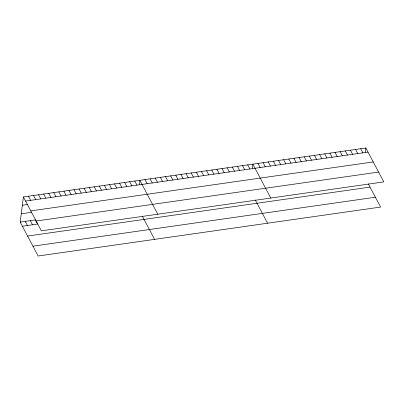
<?xml version="1.0" encoding="UTF-8"?>
<svg xmlns="http://www.w3.org/2000/svg" width="404" height="404" viewBox="0 0 404 404"><rect width="100%" height="100%" fill="white"/><g stroke="black" fill="none" stroke-linecap="round" stroke-linejoin="round"><path stroke-width="0.61" d="M368.302 183.83L380.603 207.06L38.153 256.005L20.2 222.104L23.397 196.94L365.847 147.995L383.8 181.896L41.349 230.846L23.397 196.94M139.304 184.451L139.829 180.3L157.782 214.206M252.313 168.296L252.838 164.145L270.791 198.051M365.322 152.146L365.847 147.995M25.583 201.066L368.034 152.116M22.341 205.242L27.406 204.52M30.785 210.893L373.235 161.943M21.255 213.797L31.381 212.352M20.2 222.104L35.385 219.933L37.572 224.053L22.382 226.225M36.148 221.018L378.599 172.069M27.588 236.052L370.039 187.108M32.946 246.177L375.397 197.233M360.711 148.728L362.893 152.853M355.576 149.46L357.757 153.586M350.44 150.197L352.621 154.318M345.304 150.929L347.485 155.055M340.163 151.667L342.35 155.787M335.027 152.399L337.214 156.525M329.891 153.131L332.073 157.257M324.755 153.868L326.937 157.989M319.62 154.601L321.801 158.727M314.479 155.333L316.665 159.459M309.343 156.07L311.529 160.196M304.207 156.803L306.389 160.928M299.071 157.54L301.253 161.661M293.935 158.272L296.117 162.398M288.799 159.004L290.981 163.13M283.659 159.742L285.845 163.867M278.523 160.474L280.709 164.6M273.387 161.211L275.568 165.332M268.251 161.943L270.433 166.069M263.115 162.676L265.297 166.802M257.974 163.413L260.161 167.534M247.703 164.882L249.889 169.003M242.567 165.615L244.748 169.741M255.293 199.985L267.594 223.21M237.431 166.347L239.612 170.473M232.295 167.084L234.477 171.205M227.154 167.817L229.341 171.942M222.018 168.554L224.205 172.675M216.882 169.286L219.064 173.412M211.746 170.018L213.928 174.144M206.611 170.756L208.792 174.876M201.47 171.488L203.656 175.614M196.334 172.22L198.521 176.346M191.198 172.957L193.385 177.083M186.062 173.69L188.244 177.816M180.926 174.427L183.108 178.548M175.791 175.159L177.972 179.285M170.65 175.892L172.836 180.017M165.514 176.629L167.7 180.755M160.378 177.361L162.559 181.487M155.242 178.098L157.424 182.219M150.106 178.831L152.288 182.956M144.965 179.563L147.152 183.689M134.769 181.022L136.951 185.148M129.704 181.744L131.891 185.87M124.644 182.472L126.826 186.592M142.284 216.135L154.586 239.365M119.584 183.194L121.766 187.32M114.519 183.916L116.706 188.042M109.459 184.638L111.64 188.764M104.394 185.365L106.58 189.486M99.334 186.087L101.515 190.213M94.268 186.81L96.455 190.935M89.208 187.537L91.39 191.658M84.143 188.259L86.33 192.385M79.083 188.981L81.265 193.107M74.023 189.703L76.205 193.829M68.958 190.43L71.144 194.551M63.898 191.153L66.079 195.278M58.833 191.875L61.019 196.001M53.772 192.602L55.954 196.723M48.707 193.324L50.894 197.45M43.647 194.046L45.829 198.172M38.587 194.768L40.769 198.894M33.522 195.496L35.709 199.616M28.462 196.218L30.643 200.344M30.325 220.655L32.507 224.781M25.26 221.377L27.447 225.503"/></g></svg>
